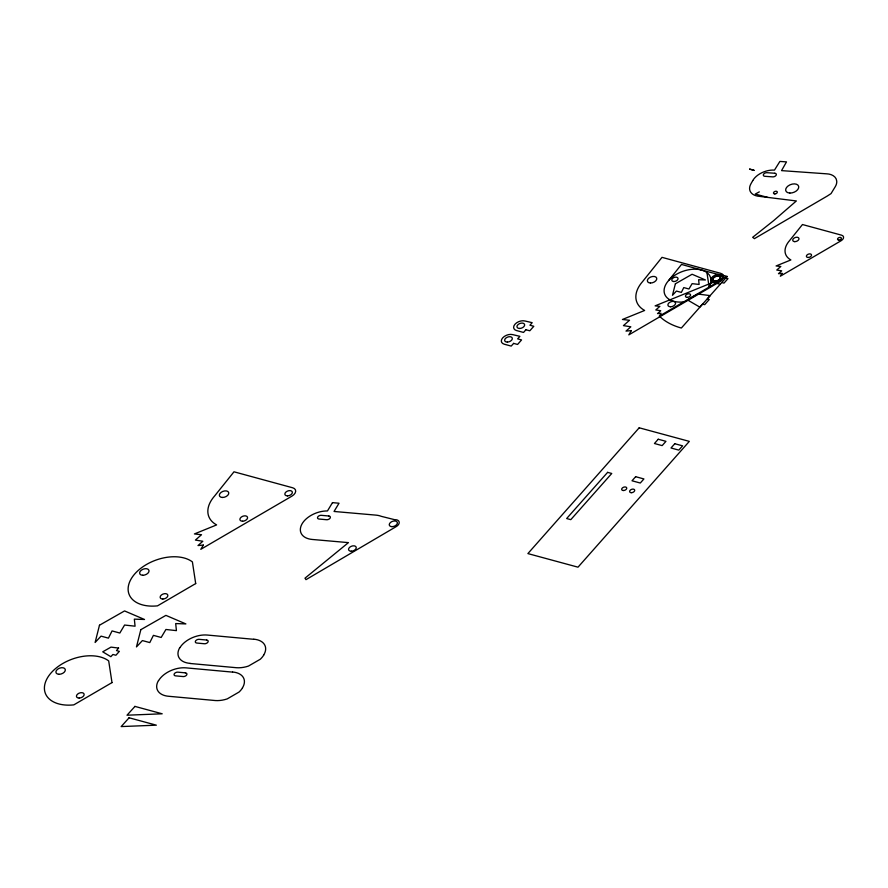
<?xml version="1.0" encoding="UTF-8"?>
<svg xmlns="http://www.w3.org/2000/svg" width="888" height="888" viewBox="0 0 888 888"><rect width="100%" height="100%" fill="white"/><g stroke="black" fill="none" stroke-linecap="round" stroke-linejoin="round"><path stroke-width="1.33" d="M720.068 274.681L727.216 276.379L681.362 328.027A80.02 49.373 -20.3 0 1 659.384 316.106L661.094 313.275L657.531 313.586L660.739 310.722L655.788 309.945L659.862 306.382L655.133 305.849L726.872 276.723M668.62 280.519L681.518 264.424L701.42 270.008M134.954 706.415L127.017 715.206L162.204 713.797L134.843 706.382M659.384 316.106L720.124 280.652A5.051 3.119 -20.3 0 0 720.634 275.069L701.143 269.941M759.318 191.875L755.266 194.061L767.865 197.458M253.79 639.305L207.304 635.053A21.467 13.242 -20.3 0 0 179.887 647.729M190.043 663.48L236.53 667.721A21.712 13.398 -20.3 0 0 248.429 666.089L260.284 659.24A21.068 12.998 -20.3 0 0 263.736 655.067M232.556 672.116L186.069 667.865A21.467 13.242 -20.3 0 0 158.641 680.541M725.774 278L727.994 278.599L723.998 283.117L721.778 282.506M713.208 282.406L720.19 284.293M706.937 272.616L709.146 287.068A24.398 15.052 -20.3 0 0 694.993 269.186A24.398 15.052 -20.3 0 0 664.779 286.824A24.398 15.052 -20.3 0 0 683.693 301.92M253.846 639.194A20.868 12.876 -20.3 0 1 263.669 655.067M190.099 663.369A21.123 13.031 -20.3 0 1 179.72 647.718M242.502 687.889A21.068 12.998 -20.3 0 1 239.039 692.052L227.195 698.912A21.712 13.398 -20.3 0 1 215.285 700.543L168.798 696.292A21.123 13.031 -20.3 0 1 158.486 680.53M232.612 672.005A20.868 12.876 -20.3 0 1 242.435 687.878M99.478 625.23L95.116 642.479L101.032 636.13L108.436 638.139L112.066 630.924L119.825 633.033L124.575 625.041L135.065 626.195L134.343 619.136L144.522 619.48L124.553 610.933L99.478 625.23M140.837 629.67L136.463 646.919L142.391 640.57L149.794 642.579L153.413 635.364L161.172 637.462L165.934 629.481L176.423 630.635L175.691 623.565L185.881 623.92L165.901 615.373L140.837 629.67M675.38 283.794L672.471 295.293L676.423 291.053L681.362 292.396L683.771 287.59L688.944 288.989L692.118 283.661L699.111 284.438L698.623 279.72L705.416 279.964L692.096 274.259L675.38 283.794M752.769 180.564L750.948 183.772A17.149 10.578 -20.3 0 0 759.54 196.37L796.358 200.954L773.615 220.668L752.669 237.307L754.445 238.639L827.361 195.993L831.046 193.595L835.408 186.436A17.149 10.578 -20.3 0 0 836.729 181.108C836.352 176.246 831.124 173.97 826.817 173.837L781.54 170.618L786.502 161.894L779.886 161.427L774.469 170.119A17.149 10.578 -20.3 0 0 752.769 180.564M203.352 545.077L200.788 549.328L291.908 496.148A7.581 4.673 -20.3 0 0 292.663 487.778L233.988 471.806L214.641 495.948A36.586 22.577 -20.3 0 0 216.639 524.908L194.417 533.932L201.498 534.731L195.404 540.082L202.83 541.258L198.002 545.543L203.352 545.077M631.368 330.614L628.804 334.876L719.913 281.696A7.581 4.673 -20.3 0 0 720.679 273.326L662.004 257.353L642.657 281.496A36.586 22.577 -20.3 0 0 644.655 310.456L622.433 319.48L629.514 320.279L623.42 325.63L630.846 326.795L626.018 331.091L631.368 330.614M782.039 273.371L780.33 276.212L841.08 240.759A5.051 3.119 -20.3 0 0 841.58 235.176L802.463 224.531L789.565 240.626A24.398 15.052 -20.3 0 0 790.897 259.94L776.09 265.956L780.807 266.489L776.745 270.052L781.695 270.829L778.476 273.693L782.039 273.371M332.489 502.63L327.461 510.955A21.19 13.076 -20.3 0 0 301.82 524.286A21.19 13.076 -20.3 0 0 312.243 539.46L348.44 542.624L304.984 578.188L305.994 579.653L395.937 526.762A6.127 3.785 -20.3 0 0 399.178 522.055A6.127 3.785 -20.3 0 0 394.616 519.68L381.218 516.317A21.19 13.076 -20.3 0 0 375.946 515.129L334.043 511.466L339.016 503.23L332.489 502.63M118.57 648.074L116.495 650.582L119.358 651.359L115.917 655.244L112.887 654.478L110.845 656.698L102.731 651.825L110.989 647.119L118.57 648.074M710.089 295.604L707.314 298.945L709.279 299.478L704.684 304.662L702.508 304.151L699.788 307.104L687.423 299.9L697.702 294.006L710.089 295.604M639.194 427.794L527.883 553.59L578.01 567.177L689.321 441.38L639.194 427.794M513.619 343.379L511.222 346.087L504.251 344.2A7.459 4.595 -20.3 0 1 502.708 337.851A7.459 4.595 -20.3 0 1 512.731 334.632L519.88 336.33L517.626 338.872L521.567 339.938L517.571 344.455L513.619 343.379M525.929 329.748L523.532 332.445L516.561 330.558A7.459 4.595 -20.3 0 1 515.007 324.209A7.459 4.595 -20.3 0 1 525.041 321.001L532.19 322.688L529.936 325.23L533.81 326.285L529.814 330.791L525.929 329.748M749.639 169.12L754.012 170.307L749.639 169.12M607.614 472.361L566.655 518.537L570.795 519.658L611.754 473.482L607.614 472.361M658.23 439.238L654.445 443.512L662.159 445.61L665.956 441.325L658.23 439.238M635.642 476.701L632.012 480.785L640.292 483.028L643.922 478.943L635.642 476.701M674.78 443.723L670.995 447.996L678.809 450.116L682.606 445.843L674.78 443.723M129.104 717.793L121.168 726.573L156.344 725.174L128.982 717.759M195.704 583.571L157.52 605.849A36.586 22.577 -20.3 0 1 133.655 575.258A36.586 22.577 -20.3 0 1 192.396 561.893L195.704 583.571M111.999 682.595L73.815 704.872A36.586 22.577 -20.3 0 1 49.939 674.281A36.586 22.577 -20.3 0 1 108.691 660.916L111.999 682.595M774.78 173.249L766.932 172.694A2.686 1.665 -20.3 0 0 763.525 174.326A2.686 1.665 -20.3 0 0 764.868 176.301L772.715 176.867A2.686 1.665 -20.3 0 0 776.123 175.225A2.686 1.665 -20.3 0 0 774.78 173.249M328.826 516.006L321.301 515.317A2.775 1.709 -20.3 0 0 317.76 516.96A2.775 1.709 -20.3 0 0 319.058 519.036L326.584 519.724A2.775 1.709 -20.3 0 0 330.125 518.081A2.775 1.709 -20.3 0 0 328.826 516.006M206.627 640.026L199.101 639.338A2.775 1.709 -20.3 0 0 195.56 640.981A2.775 1.709 -20.3 0 0 196.859 643.056L204.384 643.745A2.775 1.709 -20.3 0 0 207.925 642.113A2.775 1.709 -20.3 0 0 206.627 640.026M185.381 672.849L177.855 672.16A2.775 1.709 -20.3 0 0 174.314 673.792A2.775 1.709 -20.3 0 0 175.613 675.868L183.139 676.556A2.775 1.709 -20.3 0 0 186.68 674.924A2.775 1.709 -20.3 0 0 185.381 672.849M715.24 281.429A3.918 2.42 -20.3 0 0 720.335 277.589A3.918 2.42 -20.3 0 0 714.252 277.334A3.918 2.42 -20.3 0 0 715.24 281.429M670.606 306.771A3.996 2.464 -20.3 0 0 675.49 302.686A3.996 2.464 -20.3 0 0 669.119 302.764A3.996 2.464 -20.3 0 0 670.606 306.771M650.405 283.017A4.906 3.019 -20.3 0 0 656.72 278.188A4.906 3.019 -20.3 0 0 649.084 277.933A4.906 3.019 -20.3 0 0 650.405 283.017M519.658 328.471A3.996 2.464 -20.3 0 0 524.553 324.386A3.996 2.464 -20.3 0 0 518.181 324.464A3.996 2.464 -20.3 0 0 519.658 328.471M623.298 490.52A2.642 1.632 -20.3 0 0 626.717 487.912A2.642 1.632 -20.3 0 0 622.588 487.778A2.642 1.632 -20.3 0 0 623.298 490.52M631.268 492.685A2.642 1.632 -20.3 0 0 634.676 490.076A2.642 1.632 -20.3 0 0 630.547 489.932A2.642 1.632 -20.3 0 0 631.268 492.685M714.929 282.606A6.027 3.719 -20.3 0 0 722.288 276.457A6.027 3.719 -20.3 0 0 712.698 276.568A6.027 3.719 -20.3 0 0 714.929 282.606M715.506 281.241A3.996 2.464 -20.3 0 0 720.39 277.156A3.996 2.464 -20.3 0 0 714.019 277.234A3.996 2.464 -20.3 0 0 715.506 281.241M687.257 297.369A2.664 1.643 -20.3 0 0 690.509 294.649A2.664 1.643 -20.3 0 0 686.269 294.694A2.664 1.643 -20.3 0 0 687.257 297.369M673.792 281.529A3.263 2.02 -20.3 0 0 677.999 278.31A3.263 2.02 -20.3 0 0 672.904 278.144A3.263 2.02 -20.3 0 0 673.792 281.529M774.824 193.928A1.998 1.232 -20.3 0 0 777.266 191.886A1.998 1.232 -20.3 0 0 774.081 191.93A1.998 1.232 -20.3 0 0 774.824 193.928M789.865 193.062A6.815 4.207 -20.3 0 0 798.667 186.369A6.815 4.207 -20.3 0 0 788.056 185.981A6.815 4.207 -20.3 0 0 789.865 193.062M58.963 674.292A4.906 3.019 -20.3 0 0 65.279 669.463A4.906 3.019 -20.3 0 0 57.631 669.208A4.906 3.019 -20.3 0 0 58.963 674.292M79.154 698.057A3.996 2.464 -20.3 0 0 84.049 693.961A3.996 2.464 -20.3 0 0 77.678 694.039A3.996 2.464 -20.3 0 0 79.154 698.057M162.87 599.034A3.996 2.464 -20.3 0 0 167.754 594.938A3.996 2.464 -20.3 0 0 161.383 595.015A3.996 2.464 -20.3 0 0 162.87 599.034M142.668 575.269A4.906 3.019 -20.3 0 0 148.984 570.44A4.906 3.019 -20.3 0 0 141.336 570.185A4.906 3.019 -20.3 0 0 142.668 575.269M507.359 342.08A3.996 2.464 -20.3 0 0 512.243 337.995A3.996 2.464 -20.3 0 0 505.871 338.073A3.996 2.464 -20.3 0 0 507.359 342.08M838.894 240.093A1.998 1.232 -20.3 0 0 841.336 238.051A1.998 1.232 -20.3 0 0 838.15 238.084A1.998 1.232 -20.3 0 0 838.894 240.093M794.738 241.636A3.263 2.02 -20.3 0 0 798.945 238.417A3.263 2.02 -20.3 0 0 793.85 238.25A3.263 2.02 -20.3 0 0 794.738 241.636M808.202 257.476A2.664 1.643 -20.3 0 0 811.466 254.756A2.664 1.643 -20.3 0 0 807.214 254.801A2.664 1.643 -20.3 0 0 808.202 257.476M222.4 497.469A4.906 3.019 -20.3 0 0 228.716 492.64A4.906 3.019 -20.3 0 0 221.068 492.385A4.906 3.019 -20.3 0 0 222.4 497.469M242.591 521.223A3.996 2.464 -20.3 0 0 247.486 517.138A3.996 2.464 -20.3 0 0 241.114 517.216A3.996 2.464 -20.3 0 0 242.591 521.223M287.479 495.881A3.918 2.42 -20.3 0 0 292.274 491.874A3.918 2.42 -20.3 0 0 286.036 491.952A3.918 2.42 -20.3 0 0 287.479 495.881M392.019 526.662A4.24 2.609 -20.3 0 0 397.325 522.399A4.24 2.609 -20.3 0 0 390.642 522.344A4.24 2.609 -20.3 0 0 392.019 526.662M351.282 551.215A3.996 2.464 -20.3 0 0 356.166 547.13A3.996 2.464 -20.3 0 0 349.794 547.197A3.996 2.464 -20.3 0 0 351.282 551.215"/></g></svg>
